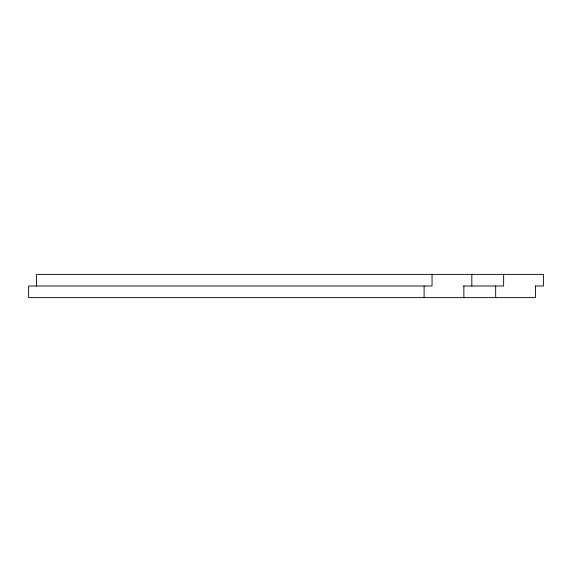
<?xml version="1.0" encoding="UTF-8"?>
<svg xmlns="http://www.w3.org/2000/svg" width="572" height="572" viewBox="0 0 572 572"><rect width="100%" height="100%" fill="white"/><g stroke="black" fill="none" stroke-linecap="round" stroke-linejoin="round"><path stroke-width="0.86" d="M463.542 286L503.632 286L503.632 274.374M535.363 286L543.4 286L543.4 274.374L36.551 274.374L36.551 286M535.449 286L535.449 297.626L28.6 297.626L28.6 286L432.053 286L432.053 274.374M495.681 286L495.681 297.626M471.821 274.374L471.821 286M463.871 286L463.871 297.626M424.102 286L424.102 297.626"/></g></svg>
